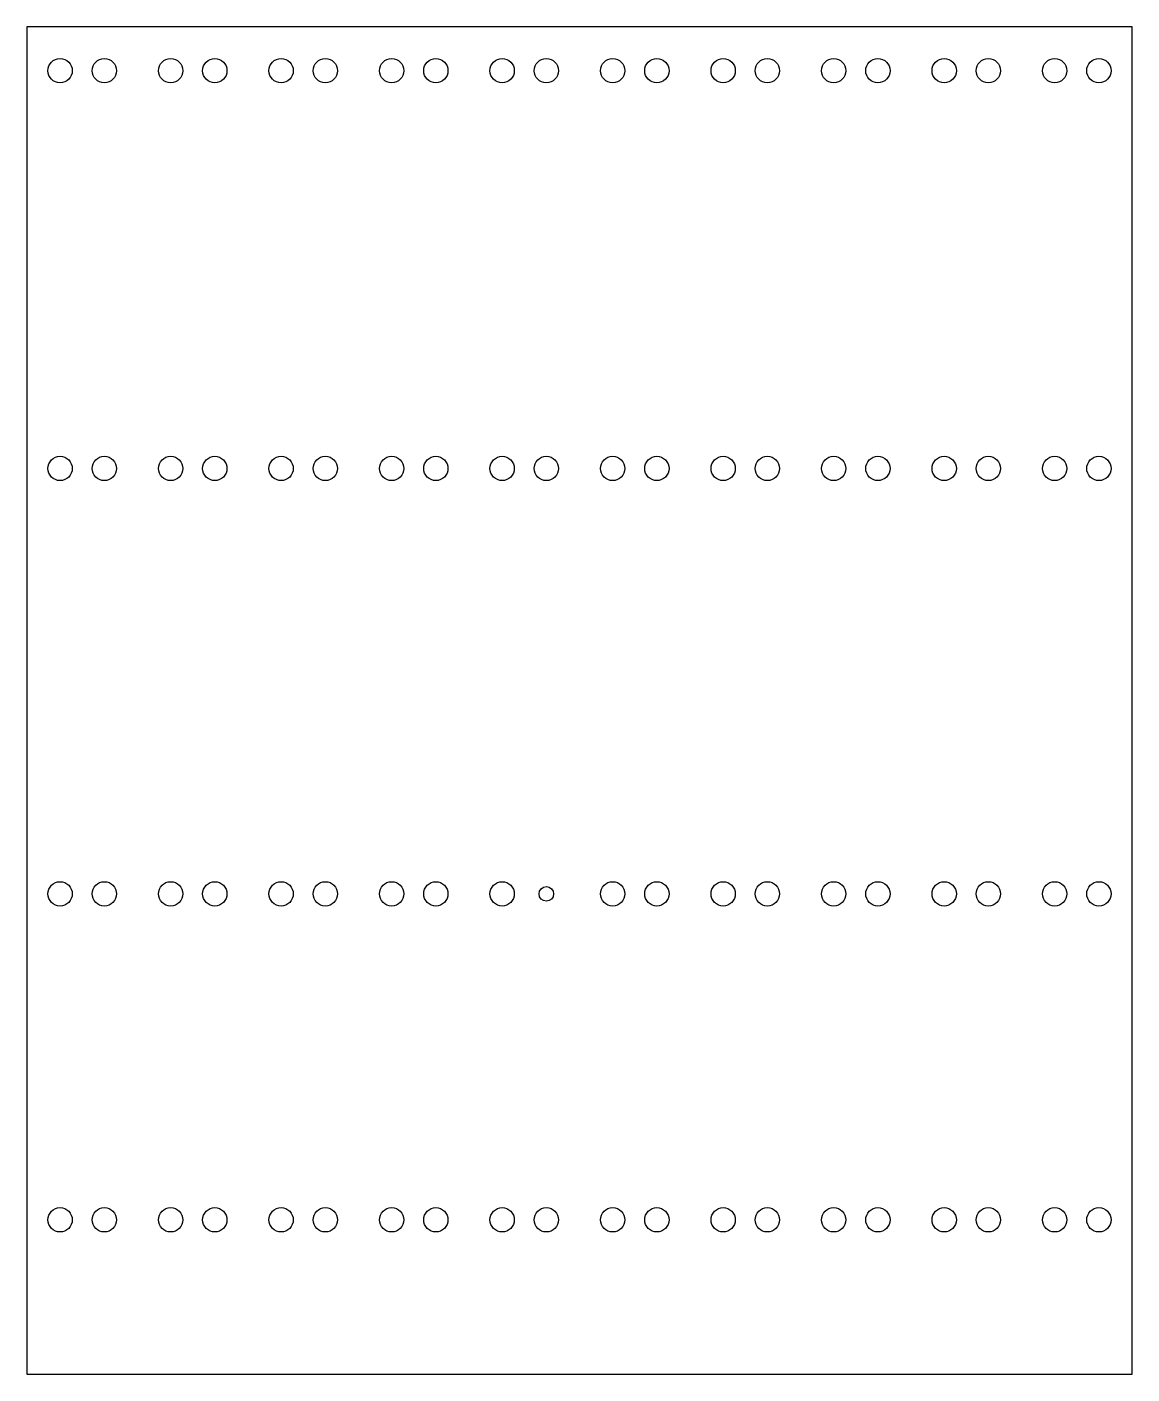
# Model space of a CAD drawing. Header units: millimetres. Extents: x 0 to 1000, y 0 to 1219.
import ezdxf

# ---------------------------------------------------------------- set-up
doc = ezdxf.new("R2010")
doc.units = ezdxf.units.MM
for name, color, linetype in [('DRILL_13P2', 1, 'Continuous'), ('DRILL_22', 5, 'Continuous'), ('OUTLINE', 3, 'Continuous')]:
    doc.layers.add(name, color=color, linetype=linetype)

msp = doc.modelspace()

# ---------------------------------------------------------------- linework, layer by layer
at = {"layer": 'DRILL_13P2'}
msp.add_circle((470, 434.6), 6.6, dxfattribs=at)
at = {"layer": 'DRILL_22'}
for centre in [(30, 1179.6), (70, 1179.6), (130, 1179.6), (170, 1179.6), (230, 1179.6), (270, 1179.6), (330, 1179.6), (370, 1179.6), (430, 1179.6), (470, 1179.6), (530, 1179.6), (570, 1179.6), (630, 1179.6), (670, 1179.6), (730, 1179.6), (770, 1179.6), (830, 1179.6), (870, 1179.6), (930, 1179.6), (970, 1179.6), (30, 819.6), (70, 819.6), (130, 819.6), (170, 819.6), (230, 819.6), (270, 819.6), (330, 819.6), (370, 819.6), (430, 819.6), (470, 819.6), (530, 819.6), (570, 819.6), (630, 819.6), (670, 819.6), (730, 819.6), (770, 819.6), (830, 819.6), (870, 819.6), (930, 819.6), (970, 819.6), (30, 434.6), (70, 434.6), (130, 434.6), (170, 434.6), (230, 434.6), (270, 434.6), (330, 434.6), (370, 434.6), (430, 434.6), (530, 434.6), (570, 434.6), (630, 434.6), (670, 434.6), (730, 434.6), (770, 434.6), (830, 434.6), (870, 434.6), (930, 434.6), (970, 434.6), (30, 139.6), (70, 139.6), (130, 139.6), (170, 139.6), (230, 139.6), (270, 139.6), (330, 139.6), (370, 139.6), (430, 139.6), (470, 139.6), (530, 139.6), (570, 139.6), (630, 139.6), (670, 139.6), (730, 139.6), (770, 139.6), (830, 139.6), (870, 139.6), (930, 139.6), (970, 139.6)]:
    msp.add_circle(centre, 11, dxfattribs=at)
at = {"layer": 'OUTLINE'}
msp.add_lwpolyline([(0, 0), (1000, 0), (1000, 1219.2), (0, 1219.2)], close=True, dxfattribs=at)

doc.saveas('drawing.dxf')
